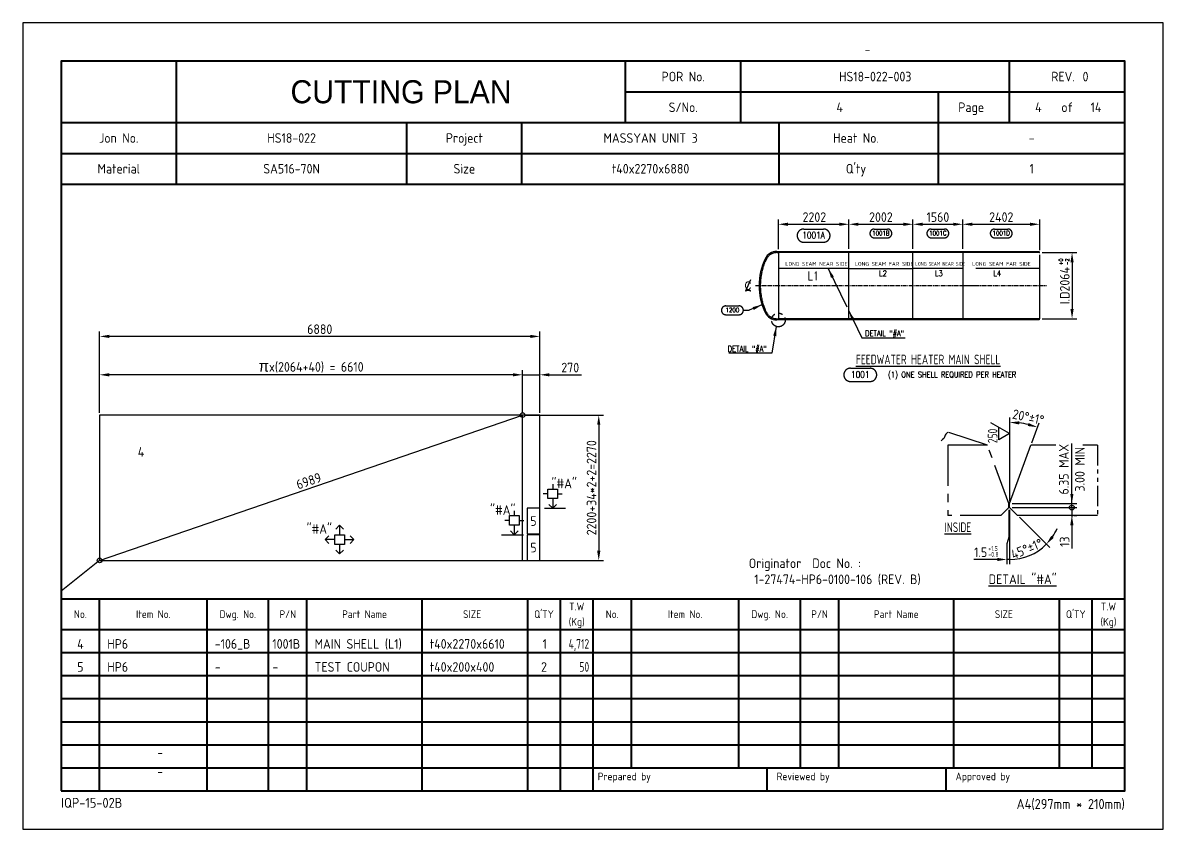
# Model space of a CAD drawing. Header units: millimetres. Extents: x -47360 to 661737, y -45870 to 354580.
# Drawn here: x 60000 to 77820, y 40000 to 52600 of the extents above; entities that cross this region are included whole.
import ezdxf
from ezdxf.enums import TextEntityAlignment as Align

# ---------------------------------------------------------------- set-up
doc = ezdxf.new("R2010")
doc.units = ezdxf.units.MM
doc.header["$LTSCALE"] = 10
for name, pattern in [('CENTER', [2, 1.25, -0.25, 0.25, -0.25]), ('CONT', [1, 1, 0]), ('DASHED', [0.75, 0.5, -0.25]), ('PHANTOM', [63.5, 31.75, -6.35, 6.35, -6.35, 6.35, -6.35])]:
    doc.linetypes.add(name, pattern=pattern)
for name, color, linetype in [('04_1  040x6609.91094315293x2270', 7, 'Continuous'), ('05_8  040x400x200', 7, 'Continuous'), ('11', 2, 'Continuous'), ('12', 1, 'CENTER'), ('13', 4, 'PHANTOM'), ('14', 3, 'DASHED'), ('15', 7, 'Continuous'), ('GEN-ANN', 7, 'CONT'), ('GEN-TXT', 7, 'CONT'), ('N04_1  040x6880x2270', 7, 'Continuous'), ('T', 2, 'Continuous')]:
    doc.layers.add(name, color=color, linetype=linetype)
doc.layers.add('PAGE', color=9, linetype='Continuous', plot=False)
doc.layers.add('TITLE', color=15, linetype='Continuous', lineweight=40)
doc.styles.add('FRACTION', font='romans.shx', dxfattribs={"bigfont": 'FRACTION.shx'})
doc.styles.add('SIMPLEX', font='romans.shx', dxfattribs={"width": 0.8})
doc.styles.get("Standard").update_dxf_attribs({"font": 'isocp2.shx', "bigfont": 'whgtxt.shx'})
doc.dimstyles.new('ISO-25', dxfattribs={"dimscale": 60, "dimtxt": 2.5, "dimasz": 2.5, "dimexe": 1.25, "dimexo": 0.625, "dimtad": 1, "dimdec": 0, "dimdsep": 46, "dimtxsty": 'Standard', "dimcen": 2.5, "dimclrt": 2, "dimadec": 0, "dimazin": 0, "dimtfac": 1, "dimtdec": 0, "dimtmove": 0, "dimatfit": 3, "dimfxl": 1, "dimarcsym": 0})
doc.dimstyles.new('ISO-25 x2', dxfattribs={"dimscale": 60, "dimtxt": 2.5, "dimasz": 2.5, "dimexe": 1.25, "dimexo": 0.625, "dimtad": 1, "dimdec": 0, "dimlfac": 2, "dimdsep": 46, "dimtxsty": 'Standard', "dimcen": 2.5, "dimclrt": 2, "dimadec": 0, "dimazin": 0, "dimtfac": 1, "dimtdec": 0, "dimtmove": 0, "dimatfit": 3, "dimfxl": 1, "dimarcsym": 0})

# ---------------------------------------------------------------- blocks, each defined once
blk = doc.blocks.new('CP00')
at = {"layer": 'PAGE'}
blk.add_line((20, 70), (10, 62), dxfattribs=at)
blk.add_lwpolyline([(0, 0), (297, 0), (297, 210), (0, 210)], close=True, dxfattribs=at)
at = {"layer": 'TITLE'}
for p, q in [((40, 184), (40, 200)), ((157, 184), (157, 200)), ((10, 184), (287, 184)), ((10, 168), (287, 168)), ((10, 60), (287, 60)), ((148.5, 16), (287, 16))]:
    blk.add_line(p, q, dxfattribs=at)
at = {"layer": 'TITLE', "color": 8}
for p, q in [((187, 184), (187, 200)), ((257, 184), (257, 192)), ((40, 168), (40, 184)), ((130, 168), (130, 184)), ((238.5, 168), (238.5, 184)), ((10, 176), (287, 176)), ((20, 10), (20, 60)), ((48, 10), (48, 60)), ((64, 10), (64, 60)), ((74, 10), (74, 60)), ((104, 10), (104, 60)), ((131.5, 10), (131.5, 60)), ((140, 10), (140, 60)), ((158.5, 16), (158.5, 60)), ((186.5, 16), (186.5, 60)), ((202.5, 16), (202.5, 60)), ((212.5, 16), (212.5, 60)), ((242.5, 16), (242.5, 60)), ((270, 16), (270, 60)), ((278.5, 16), (278.5, 60)), ((10, 52), (287, 52)), ((10, 46), (287, 46)), ((10, 40), (287, 40)), ((10, 34), (287, 34)), ((10, 28), (287, 28)), ((10, 22), (287, 22)), ((10, 16), (148.5, 16)), ((193.8, 16), (193.8, 10)), ((240.4, 16), (240.4, 10))]:
    blk.add_line(p, q, dxfattribs=at)
at = {"layer": 'TITLE', "color": 9}
for p, q in [((257, 192), (257, 200)), ((157, 192), (287, 192)), ((238.5, 184), (238.5, 192)), ((100, 168), (100, 184)), ((197, 168), (197, 184)), ((148.5, 10), (148.5, 60))]:
    blk.add_line(p, q, dxfattribs=at)
at = {"layer": 'TITLE', "color": 15}
blk.add_lwpolyline([(10, 10), (287, 10), (287, 200), (10, 200)], close=True, dxfattribs=at)
at = {"layer": 'PAGE', "color": 2}
blk.add_attdef('ATT_NESTINGPLANNO', text='', height=2.5, dxfattribs=at).set_placement((220, 203), align=Align.MIDDLE_CENTER)
for tag, p in [('ATT_OWNERITEMNO', (35, 7.09)), ('ATT_PARTNAME', (35, 2.09))]:
    blk.add_attdef(tag, text='', height=2.5, dxfattribs=at).set_placement(p, align=Align.MIDDLE_LEFT)
at = {"layer": 'TITLE', "color": 2}
for s, height, p in [('POR No.', 2.5, (172, 196)), ('S/No.', 2.5, (172, 188)), ('Page', 2.5, (247, 188)), ('of', 2.5, (272, 188)), ('Jon No.', 2.5, (25, 180)), ('Project', 2.5, (115, 180)), ('Heat No.', 2.5, (217, 180)), ('-', 2.5, (262.75, 180)), ('Material', 2.5, (25, 172)), ('Size', 2.5, (115, 172)), ("Q'ty", 2.5, (217, 172)), ('No.', 2, (15, 56)), ('Item No.', 2, (34, 56)), ('Dwg. No.', 2, (56, 56)), ('P/N', 2, (69, 56)), ('Part Name', 2, (89, 56)), ('SIZE', 2, (117, 56)), ("Q'TY", 2, (135.75, 56)), ('T.W', 2, (144.25, 58)), ('No.', 2, (153.5, 56)), ('Item No.', 2, (172.5, 56)), ('Dwg. No.', 2, (194.5, 56)), ('P/N', 2, (207.5, 56)), ('Part Name', 2, (227.5, 56)), ('SIZE', 2, (255.5, 56)), ("Q'TY", 2, (274.25, 56)), ('T.W', 2, (282.75, 58)), ('(Kg)', 2, (144.25, 54)), ('(Kg)', 2, (282.75, 54))]:
    blk.add_text(s, height=height, dxfattribs=at).set_placement(p, align=Align.MIDDLE_CENTER)
blk.add_text('REV.', height=2.5, dxfattribs=at).set_placement((274, 196), align=Align.MIDDLE_RIGHT)
blk.add_text('0', height=2.5, dxfattribs=at).set_placement((276, 196), align=Align.MIDDLE_LEFT)
for s, height, p in [('Prepared by', 2, (149.73, 12.75)), ('Reviewed by', 2, (196.33, 12.75)), ('Approved by', 2, (242.93, 12.75)), ('IQP-15-02B', 2.594, (10, 5.57))]:
    blk.add_text(s, height=height, dxfattribs=at).set_placement(p)
blk.add_text('A4(297mm * 210mm)', height=2.5936, dxfattribs=at).set_placement((287, 5.26), align=Align.RIGHT)
at = {"layer": 'TITLE', "color": 3, "insert": (98.5, 192), "char_height": 6, "width": 59.896, "attachment_point": 5}
blk.add_mtext('{\\fHYHeadLine-Medium|b0|i0|c129|p18;CUTTING PLAN}', dxfattribs=at)
at = {"layer": 'TITLE', "color": 2}
for tag, height, p in [('ATT_PORNO', 2.5, (222, 196)), ('ATT_CUTTINGPLANNO', 2.5, (212.75, 188)), ('ATT_PAGENO', 2.5, (264.5, 188)), ('ATT_PAGESUBTOTAL', 2.5, (279.5, 188)), ('ATT_WONO', 2.5, (70, 180)), ('ATT_PROJECT', 2.5, (163.5, 180)), ('ATT_PORWEIGHT', 2, (278.5, 89)), ('ATT_NETWEIGHT', 2, (278.5, 83)), ('ATT_SAVEWEIGHT', 2, (278.5, 77)), ('ATT_SCRAPWEIGHT', 2, (278.5, 71)), ('ATT_CUTTING', 2, (278.5, 65))]:
    blk.add_attdef(tag, text='', height=height, dxfattribs=at).set_placement(p, align=Align.MIDDLE_CENTER)
at = {"layer": 'TITLE', "color": 3}
for tag, p in [('ATT_MATERIAL', (70, 172)), ('ATT_SIZE', (163.5, 172)), ('ATT_QTY', (262.75, 172))]:
    blk.add_attdef(tag, text='', height=2.5, dxfattribs=at).set_placement(p, align=Align.MIDDLE_CENTER)
blk = doc.blocks.new('*D104')
at = {"color": 0, "lineweight": -2, "transparency": 16777216}
for p, q in [((61200, 46507), (61200, 47175)), ((67660, 47100), (61350, 47100)), ((67810, 46507), (67810, 47175))]:
    blk.add_line(p, q, dxfattribs=at)
at = {"color": 0, "transparency": 16777216}
for points in [[(61350, 47125), (61350, 47075), (61200, 47100)], [(67660, 47125), (67660, 47075), (67810, 47100)]]:
    blk.add_solid(points, dxfattribs=at)
at = {"layer": 'Defpoints', "color": 0, "transparency": 16777216}
for p in [(61200, 47100), (61200, 46470), (67810, 46470)]:
    blk.add_point(p, dxfattribs=at)
at = {"color": 2, "transparency": 16777216, "insert": (64505, 47231), "char_height": 150, "attachment_point": 5}
blk.add_mtext('{\\fGulim|b0|i0|c129|p50;\\H1.2x;π\\Fisocp2,whgtxt|c129;\\H0.83333x;x(2064+40) = 6610}', dxfattribs=at)
blk = doc.blocks.new('*D105')
at = {"color": 0, "lineweight": -2, "transparency": 16777216}
for p, q in [((67660, 47100), (67510, 47100)), ((67810, 46507), (67810, 47175)), ((67810, 47100), (68080, 47100)), ((68080, 46507), (68080, 47175)), ((68230, 47100), (68729, 47100))]:
    blk.add_line(p, q, dxfattribs=at)
at = {"color": 0, "transparency": 16777216}
for points in [[(67660, 47125), (67660, 47075), (67810, 47100)], [(68230, 47125), (68230, 47075), (68080, 47100)]]:
    blk.add_solid(points, dxfattribs=at)
at = {"layer": 'Defpoints', "color": 0, "transparency": 16777216}
for p in [(68080, 47100), (67810, 46470), (68080, 46470)]:
    blk.add_point(p, dxfattribs=at)
at = {"color": 2, "transparency": 16777216, "insert": (68554, 47213), "char_height": 150, "attachment_point": 5}
blk.add_mtext('270', dxfattribs=at)
blk = doc.blocks.new('*D106')
at = {"color": 0, "lineweight": -2, "transparency": 16777216}
for p, q in [((61200, 46507.5), (61200, 47775)), ((68080, 46507.5), (68080, 47775)), ((67930, 47700), (61350, 47700))]:
    blk.add_line(p, q, dxfattribs=at)
at = {"color": 0, "transparency": 16777216}
for points in [[(61350, 47725), (61350, 47675), (61200, 47700)], [(67930, 47725), (67930, 47675), (68080, 47700)]]:
    blk.add_solid(points, dxfattribs=at)
at = {"layer": 'Defpoints', "color": 0, "transparency": 16777216}
for p in [(61200, 47700), (61200, 46470), (68080, 46470)]:
    blk.add_point(p, dxfattribs=at)
at = {"color": 2, "transparency": 16777216, "insert": (64640, 47812.5), "char_height": 150, "attachment_point": 5}
blk.add_mtext('6880', dxfattribs=at)
blk = doc.blocks.new('*D107')
at = {"color": 0, "lineweight": -2, "transparency": 16777216}
for p, q in [((67847, 46470), (69075, 46470)), ((69000, 46320), (69000, 44350)), ((67847, 44200), (69075, 44200))]:
    blk.add_line(p, q, dxfattribs=at)
at = {"color": 0, "transparency": 16777216}
for points in [[(68975, 46320), (69025, 46320), (69000, 46470)], [(68975, 44350), (69025, 44350), (69000, 44200)]]:
    blk.add_solid(points, dxfattribs=at)
at = {"layer": 'Defpoints', "color": 0, "transparency": 16777216}
for p in [(67810, 46470), (67810, 44200), (69000, 44200)]:
    blk.add_point(p, dxfattribs=at)
at = {"color": 2, "transparency": 16777216, "insert": (68887, 45335), "char_height": 150, "attachment_point": 5, "rotation": 90}
blk.add_mtext('2200+34*2+2=2270', dxfattribs=at)
blk = doc.blocks.new('_Small')
at = {"color": 0, "linetype": 'ByBlock', "lineweight": -2}
blk.add_circle((0, 0), 0.25, dxfattribs=at)
blk = doc.blocks.new('*D112')
at = {"color": 0, "lineweight": -2, "transparency": 16777216}
blk.add_line((61200, 44200), (67810, 46470), dxfattribs=at)
at = {"layer": 'Defpoints', "color": 0, "transparency": 16777216}
for p in [(67810, 46470), (67810, 46470), (61200, 44200)]:
    blk.add_point(p, dxfattribs=at)
at = {"color": 0, "lineweight": -2, "transparency": 16777216, "xscale": 150, "yscale": 150, "zscale": 150}
for p, rotation in [((67810, 46470), 18.95368564808841), ((61200, 44200), 198.9536856480884)]:
    blk.add_blockref('_Small', p, dxfattribs=dict(at, rotation=rotation))
at = {"color": 2, "transparency": 16777216, "insert": (64468, 45441), "char_height": 150, "attachment_point": 5, "rotation": 18.9537}
blk.add_mtext('6989', dxfattribs=at)
blk = doc.blocks.new('$PNBR')
at = {"layer": 'GEN-ANN', "color": 7, "linetype": 'CONT'}
for p, q in [((0.125, 0.125), (0.5, 0.125)), ((0.125, -0.125), (0.5, -0.125))]:
    blk.add_line(p, q, dxfattribs=at)
for centre, start, end in [((0.125, 0), 90, 270), ((0.5, 0), 270, 90)]:
    blk.add_arc(centre, 0.125, start, end, dxfattribs=at)
at = {"layer": 'GEN-ANN', "color": 7, "linetype": 'CONT', "style": 'FRACTION'}
blk.add_attdef('PNB', text='', height=0.0938, dxfattribs=at).set_placement((0.313, -0.046), align=Align.CENTER)
blk = doc.blocks.new('$CL')
at = {"layer": 'GEN-TXT', "color": 2, "linetype": 'CONT'}
blk.add_line((0.031, 0.069), (-0.031, -0.069), dxfattribs=at)
blk.add_arc((0.003, -0.131), 0.0703, 61.7604, 118.2396, dxfattribs=at)
at = {"layer": 'GEN-TXT', "color": 2, "linetype": 'CONT', "style": 'FRACTION'}
blk.add_text('C', height=0.0938, dxfattribs=at).set_placement((0, 0), align=Align.MIDDLE)
blk = doc.blocks.new('*D193')
at = {"color": 0, "lineweight": -2, "transparency": 16777216}
for p, q in [((71807, 49064), (71807, 49527)), ((71957, 49452), (72758, 49452)), ((72908, 49066), (72908, 49527))]:
    blk.add_line(p, q, dxfattribs=at)
at = {"color": 0, "transparency": 16777216}
for points in [[(71957, 49477), (71957, 49427), (71807, 49452)], [(72758, 49477), (72758, 49427), (72908, 49452)]]:
    blk.add_solid(points, dxfattribs=at)
at = {"layer": 'Defpoints', "color": 0, "transparency": 16777216}
for p in [(72908, 49452), (71807, 49026), (72908, 49029)]:
    blk.add_point(p, dxfattribs=at)
at = {"color": 2, "transparency": 16777216, "insert": (72369, 49564), "char_height": 150, "attachment_point": 5}
blk.add_mtext('2202', dxfattribs=at)
blk = doc.blocks.new('*D194')
at = {"color": 0, "lineweight": -2, "transparency": 16777216}
for p, q in [((72908, 49066), (72908, 49527)), ((73058, 49452), (73759, 49452)), ((73909, 49066), (73909, 49527))]:
    blk.add_line(p, q, dxfattribs=at)
at = {"color": 0, "transparency": 16777216}
for points in [[(73058, 49477), (73058, 49427), (72908, 49452)], [(73759, 49477), (73759, 49427), (73909, 49452)]]:
    blk.add_solid(points, dxfattribs=at)
at = {"layer": 'Defpoints', "color": 0, "transparency": 16777216}
for p in [(73909, 49452), (72908, 49029), (73909, 49029)]:
    blk.add_point(p, dxfattribs=at)
at = {"color": 2, "transparency": 16777216, "insert": (73409, 49564), "char_height": 150, "attachment_point": 5}
blk.add_mtext('2002', dxfattribs=at)
blk = doc.blocks.new('*D195')
at = {"color": 0, "lineweight": -2, "transparency": 16777216}
for p, q in [((73909, 49066), (73909, 49527)), ((74059, 49452), (74539, 49452)), ((74689, 49066), (74689, 49527))]:
    blk.add_line(p, q, dxfattribs=at)
at = {"color": 0, "transparency": 16777216}
for points in [[(74059, 49477), (74059, 49427), (73909, 49452)], [(74539, 49477), (74539, 49427), (74689, 49452)]]:
    blk.add_solid(points, dxfattribs=at)
at = {"layer": 'Defpoints', "color": 0, "transparency": 16777216}
for p in [(74689, 49452), (73909, 49029), (74689, 49029)]:
    blk.add_point(p, dxfattribs=at)
at = {"color": 2, "transparency": 16777216, "insert": (74299, 49564), "char_height": 150, "attachment_point": 5}
blk.add_mtext('1560', dxfattribs=at)
blk = doc.blocks.new('*D191')
at = {"color": 0, "lineweight": -2, "transparency": 16777216}
for p, q in [((75928, 49009), (76471, 49009)), ((76396, 48859), (76396, 48127)), ((75928, 47977), (76471, 47977))]:
    blk.add_line(p, q, dxfattribs=at)
at = {"color": 0, "transparency": 16777216}
for points in [[(76371, 48859), (76421, 48859), (76396, 49009)], [(76371, 48127), (76421, 48127), (76396, 47977)]]:
    blk.add_solid(points, dxfattribs=at)
at = {"layer": 'Defpoints', "color": 0, "transparency": 16777216}
for p in [(75890, 49009), (75890, 47977), (76396, 47977)]:
    blk.add_point(p, dxfattribs=at)
at = {"color": 2, "transparency": 16777216, "insert": (76282, 48493), "char_height": 150, "attachment_point": 5, "rotation": 90}
blk.add_mtext('I.D2064', dxfattribs=at)
blk = doc.blocks.new('*D192')
at = {"color": 0, "lineweight": -2, "transparency": 16777216}
for p, q in [((74689, 49066), (74689, 49527)), ((74839, 49452), (75740, 49452)), ((75890, 49047), (75890, 49527))]:
    blk.add_line(p, q, dxfattribs=at)
at = {"color": 0, "transparency": 16777216}
for points in [[(74839, 49477), (74839, 49427), (74689, 49452)], [(75740, 49477), (75740, 49427), (75890, 49452)]]:
    blk.add_solid(points, dxfattribs=at)
at = {"layer": 'Defpoints', "color": 0, "transparency": 16777216}
for p in [(75890, 49452), (74689, 49029), (75890, 49010)]:
    blk.add_point(p, dxfattribs=at)
at = {"color": 2, "transparency": 16777216, "insert": (75290, 49564), "char_height": 150, "attachment_point": 5}
blk.add_mtext('2402', dxfattribs=at)
blk = doc.blocks.new('*D211')
at = {"color": 0, "lineweight": -2, "transparency": 16777216}
for p, q in [((76393, 45238), (76393, 45388)), ((75458, 45088), (76468, 45088)), ((76393, 45025), (76393, 45088)), ((75458, 45025), (76468, 45025)), ((76393, 45025), (76393, 44875))]:
    blk.add_line(p, q, dxfattribs=at)
at = {"color": 0, "transparency": 16777216}
blk.add_solid([(76368, 45238), (76418, 45238), (76393, 45088)], dxfattribs=at)
at = {"layer": 'Defpoints', "color": 0, "transparency": 16777216}
for p in [(75421, 45088), (76393, 45088), (75421, 45025)]:
    blk.add_point(p, dxfattribs=at)
at = {"color": 0, "lineweight": -2, "transparency": 16777216, "xscale": 150, "yscale": 150, "zscale": 150, "rotation": 90}
blk.add_blockref('_Small', (76393, 45025), dxfattribs=at)
blk = doc.blocks.new('*D212')
at = {"color": 0, "lineweight": -2, "transparency": 16777216}
for p, q in [((76393, 45025), (76393, 45175)), ((75458, 45025), (76468, 45025)), ((76393, 45025), (76393, 44900)), ((76393, 44750), (76393, 44384)), ((76423, 44900), (76468, 44900))]:
    blk.add_line(p, q, dxfattribs=at)
at = {"color": 0, "transparency": 16777216}
blk.add_solid([(76368, 44750), (76418, 44750), (76393, 44900)], dxfattribs=at)
at = {"layer": 'Defpoints', "color": 0, "transparency": 16777216}
for p in [(75421, 45025), (76385, 44900), (76393, 44900)]:
    blk.add_point(p, dxfattribs=at)
at = {"color": 2, "transparency": 16777216, "insert": (76280, 44492), "char_height": 150, "attachment_point": 5, "rotation": 90}
blk.add_mtext('13', dxfattribs=at)
blk = doc.blocks.new('_None')
blk = doc.blocks.new('*D213')
at = {"color": 0, "lineweight": -2, "transparency": 16777216}
for p, q in [((75421, 45126), (75421, 46432)), ((75765, 46035), (75880, 46351))]:
    blk.add_line(p, q, dxfattribs=at)
blk.add_arc((75421, 45088), 1269, 76.7786, 83.2214, dxfattribs=at)
at = {"color": 0, "transparency": 16777216}
for points in [[(75569, 46323), (75572, 46373), (75421, 46357)], [(75718, 46347), (75704, 46300), (75855, 46281)]]:
    blk.add_solid(points, dxfattribs=at)
at = {"layer": 'Defpoints', "color": 0, "transparency": 16777216}
for p in [(75568, 46349), (75753, 46000), (75421, 45088), (75421, 45088), (75421, 45025)]:
    blk.add_point(p, dxfattribs=at)
at = {"color": 2, "transparency": 16777216, "insert": (75712, 46439), "char_height": 150, "attachment_point": 5, "rotation": 347.8243}
blk.add_mtext('20°%%P1%%D', dxfattribs=at)

msp = doc.modelspace()

# ---------------------------------------------------------------- linework, layer by layer
for p, q in [((76392.67, 45388.5), (76392.67, 46028.75)), ((68150.47, 45015), (68480.23, 45015)), ((75405.87, 44987.5), (75405.87, 44563.58)), ((75420.87, 44987.5), (75420.87, 44139.66)), ((75572.38, 44873.48), (76046.9, 44398.97)), ((67479.77, 44600), (67825.05, 44600)), ((75405.87, 44563.58), (75375.87, 44456.58)), ((75375.87, 44456.58), (75375.87, 44139.66)), ((75225.87, 44214.66), (74859.66, 44214.66)), ((75420.87, 44214.66), (75375.87, 44214.66))]:
    msp.add_line(p, q)
for start, end in [(325.621043, 336.242086), (270, 315)]:
    msp.add_arc((75420.87, 45025), 810.34, start, end)
for points in [[(76108.9, 44551.46), (76070.42, 44583.39), (75993.87, 44452)], [(75225.87, 44239.66), (75225.87, 44189.66), (75375.87, 44214.66)]]:
    msp.add_solid(points)
at = {"layer": '04_1  040x6609.91094315293x2270'}
msp.add_lwpolyline([(67809.91, 44200), (67809.91, 46470), (61200, 46470), (61200, 44200)], close=True, dxfattribs=at)
at = {"layer": '05_8  040x400x200'}
for points in [[(68080, 45015), (67880, 45015), (67880, 44615), (68080, 44615)], [(68080, 44600), (67880, 44600), (67880, 44200), (68080, 44200)]]:
    msp.add_lwpolyline(points, close=True, dxfattribs=at)
at = {"layer": '11', "color": 3}
for p, q in [((71782.27, 49028.94), (71807.27, 49028.94)), ((71807.27, 49028.94), (71807.27, 47956.94)), ((71807.27, 49028.94), (75882.38, 49028.94)), ((72908.27, 47956.94), (72908.27, 49028.94)), ((73909.27, 47956.94), (73909.27, 49028.94)), ((74689.23, 49028.94), (74689.23, 47956.94)), ((72908.27, 48759.69), (71807.27, 48759.69)), ((74689.23, 48759.69), (73909.27, 48759.69)), ((71807.27, 47956.94), (71782.27, 47956.94)), ((75882.38, 47956.94), (71807.27, 47956.94)), ((75420.87, 45088.5), (75752.63, 46000)), ((76144.19, 46000), (75752.63, 46000)), ((76793.47, 46000), (76561.93, 46000)), ((75420.87, 45025), (75420.87, 45088.5)), ((75545.87, 44900), (75420.87, 45025)), ((76793.47, 44900), (75545.87, 44900))]:
    msp.add_line(p, q, dxfattribs=at)
at = {"layer": '11'}
for p, q in [((75883.67, 49018.44), (75882.38, 49028.94)), ((75888.07, 49010.82), (75883.67, 49018.44)), ((75883.67, 47967.44), (75882.38, 47956.94)), ((75888.07, 47975.05), (75883.67, 47967.44))]:
    msp.add_line(p, q, dxfattribs=at)
at = {"layer": '11', "color": 3}
for centre, radius, start, end in [((71783.19, 48824.36), 204.58, 90.286112, 153.821354), ((72484.57, 48492.94), 980.3, 154.524591, 205.475409), ((71783.19, 48161.52), 204.58, 206.178654, 269.71388)]:
    msp.add_arc(centre, radius, start, end, dxfattribs=at)
at = {"layer": '11'}
for centre, start, end in [((75890.23, 49012.07), 210, 270), ((75890.23, 47973.8), 90, 150)]:
    msp.add_arc(centre, 2.5, start, end, dxfattribs=at)
at = {"layer": '12', "ltscale": 5}
for p, q in [((71448.05, 48492.94), (74886.31, 48492.94)), ((74686.31, 48492.94), (75996.98, 48492.94))]:
    msp.add_line(p, q, dxfattribs=at)
at = {"layer": '13', "ltscale": 2}
for p, q in [((75074.11, 46000), (74456.61, 46205.83)), ((75074.11, 46000), (74456.61, 46000)), ((74456.61, 46000), (74456.61, 44900)), ((75405.87, 45088.5), (75074.11, 46000)), ((75280.87, 44900), (75405.87, 45025)), ((75280.87, 44900), (74456.61, 44900))]:
    msp.add_line(p, q, dxfattribs=at)
at = {"layer": '13'}
for p, q in [((76793.47, 46000), (76793.47, 44900)), ((75405.87, 45025), (75405.87, 45088.5))]:
    msp.add_line(p, q, dxfattribs=at)
at = {"layer": '13', "ltscale": 2}
msp.add_lwpolyline([(74456.61, 46205.83), (74437.38, 46190.48), (74424.5, 46174.49), (74415.63, 46157.93), (74408.43, 46140.86), (74400.55, 46123.37), (74389.68, 46105.5), (74373.45, 46087.35), (74349.55, 46068.96)], dxfattribs=at)
at = {"layer": '13'}
msp.add_circle((71807.27, 47956.94), 107.08, dxfattribs=at)
at = {"layer": '14', "color": 6, "ltscale": 2}
for p, q in [((71782.27, 49008.94), (71807.27, 49008.94)), ((75890.23, 49008.94), (71807.27, 49008.94)), ((72908.27, 48759.69), (73909.27, 48759.69)), ((71782.27, 47976.94), (71807.27, 47976.94)), ((75890.23, 47976.94), (71807.02, 47976.94))]:
    msp.add_line(p, q, dxfattribs=at)
at = {"layer": '14', "ltscale": 200}
for p, q in [((75890.23, 47976.3), (75890.23, 49009.57)), ((75890.23, 48759.69), (74689.23, 48759.69))]:
    msp.add_line(p, q, dxfattribs=at)
at = {"layer": '14', "color": 6, "ltscale": 2}
for centre, radius, start, end in [((71783.19, 48824.36), 184.58, 90.286501, 153.753531), ((72484.57, 48492.94), 960.3, 154.524591, 205.475409), ((71783.19, 48161.52), 184.58, 206.246469, 269.713499)]:
    msp.add_arc(centre, radius, start, end, dxfattribs=at)
at = {"layer": '15'}
for p, q in [((71259.85, 48107.72, -35480272.84), (71350.59, 48107.72, -35480272.84)), ((73112.6, 47676.95), (73786.87, 47676.95)), ((75420.87, 46181.37), (75125.67, 46351.8)), ((75252.06, 46083.91), (75252.06, 46278.83)), ((75420.87, 46181.37), (75252.06, 46083.91))]:
    msp.add_line(p, q, dxfattribs=at)
at = {"layer": 'N04_1  040x6880x2270', "color": 3}
msp.add_lwpolyline([(68080, 44200), (68080, 46470), (61200, 46470), (61200, 44200)], close=True, dxfattribs=at)
at = {"layer": 'T'}
for p, q in [((68280.12, 45390), (68280.12, 45315)), ((68205.12, 45240), (68130.12, 45240)), ((68280.12, 45165), (68280.12, 45015)), ((68355.12, 45240), (68430.12, 45240)), ((67679.88, 44975), (67679.88, 44900)), ((64949.32, 44750.33), (64949.32, 44600.33)), ((67604.88, 44825), (67529.88, 44825)), ((67679.88, 44750), (67679.88, 44600)), ((67754.88, 44825), (67829.88, 44825)), ((64874.32, 44525.33), (64724.32, 44525.33)), ((64949.32, 44450.33), (64949.32, 44300.33)), ((65024.32, 44525.33), (65174.32, 44525.33))]:
    msp.add_line(p, q, dxfattribs=at)
for points in [[(68205.12, 45315), (68355.12, 45315), (68355.12, 45165), (68205.12, 45165)], [(67604.88, 44900), (67754.88, 44900), (67754.88, 44750), (67604.88, 44750)], [(64874.32, 44600.33), (65024.32, 44600.33), (65024.32, 44450.33), (64874.32, 44450.33)]]:
    msp.add_lwpolyline(points, close=True, dxfattribs=at)
for points in [[(68220.12, 45075), (68280.12, 45015), (68340.12, 45075)], [(64889.32, 44690.33), (64949.32, 44750.33), (65009.32, 44690.33)], [(64784.32, 44465.33), (64724.32, 44525.33), (64784.32, 44585.33)], [(65114.32, 44465.33), (65174.32, 44525.33), (65114.32, 44585.33)], [(67619.88, 44660), (67679.88, 44600), (67739.88, 44660)], [(64889.32, 44360.33), (64949.32, 44300.33), (65009.32, 44360.33)]]:
    msp.add_lwpolyline(points, dxfattribs=at)

# ---------------------------------------------------------------- block references
ref = msp.add_blockref('CP00', (60000, 40000), dxfattribs=dict(xscale=60, yscale=60, zscale=60))
ref.add_attrib('ATT_WONO', 'HS18-022', dxfattribs={"layer": 'TITLE', "color": 2, "height": 150}).set_placement((64200, 50800), align=Align.MIDDLE_CENTER)
ref.add_attrib('ATT_PROJECT', 'MASSYAN UNIT 3', dxfattribs={"layer": 'TITLE', "color": 2, "height": 150}).set_placement((69810, 50800), align=Align.MIDDLE_CENTER)
ref.add_attrib('ATT_PORNO', 'HS18-022-003', dxfattribs={"layer": 'TITLE', "color": 2, "height": 150}).set_placement((73320, 51760), align=Align.MIDDLE_CENTER)
ref.add_attrib('ATT_OWNERITEMNO', '-', dxfattribs={"layer": 'PAGE', "color": 2, "height": 150}).set_placement((62100, 41200), align=Align.MIDDLE_LEFT)
ref.add_attrib('ATT_PARTNAME', '-', dxfattribs={"layer": 'PAGE', "color": 2, "height": 150}).set_placement((62100, 40900), align=Align.MIDDLE_LEFT)
ref.add_attrib('ATT_MATERIAL', 'SA516-70N', dxfattribs={"layer": 'TITLE', "color": 3, "height": 150}).set_placement((64200, 50320), align=Align.MIDDLE_CENTER)
ref.add_attrib('ATT_SIZE', 't40x2270x6880', dxfattribs={"layer": 'TITLE', "color": 3, "height": 150}).set_placement((69810, 50320), align=Align.MIDDLE_CENTER)
ref.add_attrib('ATT_QTY', '1', dxfattribs={"layer": 'TITLE', "color": 3, "height": 150}).set_placement((75765, 50320), align=Align.MIDDLE_CENTER)
ref.add_attrib('ATT_NESTINGPLANNO', '-', dxfattribs={"layer": 'PAGE', "color": 2, "height": 150}).set_placement((73200, 52180), align=Align.MIDDLE_CENTER)
ref.add_attrib('ATT_CUTTINGPLANNO', '4', dxfattribs={"layer": 'TITLE', "color": 2, "height": 150}).set_placement((72765, 51280), align=Align.MIDDLE_CENTER)
ref.add_attrib('ATT_PAGENO', '4', dxfattribs={"layer": 'TITLE', "color": 2, "height": 150}).set_placement((75870, 51280), align=Align.MIDDLE_CENTER)
ref.add_attrib('ATT_PAGESUBTOTAL', '14', dxfattribs={"layer": 'TITLE', "color": 2, "height": 150}).set_placement((76770, 51280), align=Align.MIDDLE_CENTER)
at = {"layer": '15'}
ref = msp.add_blockref('$PNBR', (72100.02, 49274.99), dxfattribs=dict(at, xscale=823.1963533715145, yscale=823.1963533715145, zscale=823.1963533715145))
ref.add_attrib('PNB', '1001A', dxfattribs={"layer": '11', "color": 3, "height": 105, "style": 'FRACTION', "width": 0.8}).set_placement((72357.27, 49229.38), align=Align.CENTER)
ref = msp.add_blockref('$PNBR', (73236.77, 49309.29), dxfattribs=dict(at, xscale=548.7975689143431, yscale=548.7975689143431, zscale=548.7975689143431))
ref.add_attrib('PNB', '1001B', dxfattribs={"layer": '11', "height": 70, "style": 'FRACTION', "width": 0.8}).set_placement((73408.27, 49278.88), align=Align.CENTER)
ref = msp.add_blockref('$PNBR', (74127.25, 49309.29), dxfattribs=dict(at, xscale=548.7975689143431, yscale=548.7975689143431, zscale=548.7975689143431))
ref.add_attrib('PNB', '1001C', dxfattribs={"layer": '11', "height": 70, "style": 'FRACTION', "width": 0.8}).set_placement((74298.75, 49278.88), align=Align.CENTER)
ref = msp.add_blockref('$PNBR', (75117.73, 49309.29), dxfattribs=dict(at, xscale=548.7975689143431, yscale=548.7975689143431, zscale=548.7975689143431))
ref.add_attrib('PNB', '1001D', dxfattribs={"layer": '11', "height": 70, "style": 'FRACTION', "width": 0.8}).set_placement((75289.23, 49278.88), align=Align.CENTER)
at = {"layer": '15', "xscale": 1280, "yscale": 1280, "zscale": 1280}
msp.add_blockref('$CL', (71331.43, 48494.58), dxfattribs=at)
at = {"layer": '15'}
ref = msp.add_blockref('$PNBR', (70916.85, 48107.72, -35480272.84), dxfattribs=dict(at, xscale=548.7975689143431, yscale=548.7975689143431, zscale=548.7975689143431))
ref.add_attrib('PNB', '1200', dxfattribs={"layer": '11', "height": 70, "style": 'FRACTION', "width": 0.8}).set_placement((71088.35, 48077.31, -35480272.84), align=Align.CENTER)
ref = msp.add_blockref('$PNBR', (72829.26, 47099.12), dxfattribs=dict(at, xscale=823.1963533715145, yscale=823.196353371512, zscale=823.196353371513))
ref.add_attrib('PNB', '1001', dxfattribs={"layer": '11', "height": 105, "style": 'FRACTION', "width": 0.8}).set_placement((73086.51, 47053.51), align=Align.CENTER)

# ---------------------------------------------------------------- texts
at = {"color": 2, "width": 0.8}
for s, height, p in [('%%UFEEDWATER HEATER MAIN SHELL', 150, (73017.59, 47265.21, 70960545.69)), ('+1.5', 75, (75087.01, 44348.21)), ('-0.8', 75, (75087.01, 44254.94))]:
    msp.add_text(s, height=height, dxfattribs=at).set_placement(p)
msp.add_text('250', height=150, rotation=90, dxfattribs=at).set_placement((75229.49, 46032))
msp.add_text('%%UINSIDE', height=150, dxfattribs=at).set_placement((74612.33, 44718.24), align=Align.MIDDLE_CENTER)
at = {"color": 2}
msp.add_text('%%UDETAIL "#A"', height=150, dxfattribs=at).set_placement((75092.33, 43830))
at = {"color": 2, "char_height": 150, "attachment_point": 5}
for s, insert, rotation in [('6.35 MAX\\P3.00 MIN', (76392.67, 45624.13), 90), ('45°%%P1%%D', (75687.92, 44380.28), 22.5)]:
    msp.add_mtext(s, dxfattribs=dict(at, insert=insert, rotation=rotation))
at = {"color": 2, "insert": (74967.76, 44327.16), "char_height": 150, "attachment_point": 5}
msp.add_mtext('1.5', dxfattribs=at)
at = {"layer": '11', "color": 3, "style": 'SIMPLEX', "width": 0.85}
msp.add_text('L1', height=135, dxfattribs=at).set_placement((72261.84, 48580.1, 106440818.53))
at = {"layer": '11', "style": 'SIMPLEX', "width": 0.85}
for s, p in [('L2', (73380.55, 48639.96, 70960545.69)), ('L3', (74252.28, 48639.96, 70960545.69)), ('L4', (75166.17, 48639.96, 70960545.69)), ('DETAIL "#A"', (73161.96, 47702.52)), ('DETAIL "#A"', (71015.29, 47461.48))]:
    msp.add_text(s, height=90, dxfattribs=at).set_placement(p)
at = {"layer": '15', "color": 2}
for s, p in [('LONG SEAM NEAR SIDE', (71915.19, 48803.1, 70960545.69)), ('LONG SEAM FAR SIDE', (73002.76, 48803.1, 70960545.69)), ('LONG SEAM FAR SIDE', (74835.55, 48803.1, 70960545.69))]:
    msp.add_text(s, height=60, dxfattribs=at).set_placement(p)
at = {"layer": '15', "color": 2, "width": 0.8}
msp.add_text('LONG SEAM NEAR SIDE', height=60, dxfattribs=at).set_placement((73946.89, 48803.1, 70960545.69))
at = {"layer": '15', "color": 2, "style": 'SIMPLEX', "width": 0.8}
for s, p in [('+0', (76251.29, 48811.88)), ('-2', (76351.29, 48811.88))]:
    msp.add_text(s, height=60, rotation=90, dxfattribs=at).set_placement(p)
msp.add_text('(1) ONE SHELL REQUIRED PER HEATER', height=90, dxfattribs=at).set_placement((74521.26, 47103.91), align=Align.MIDDLE_CENTER)
at = {"layer": 'T', "color": 2}
for s, p in [('4', (61847.38, 45820.68)), ('4', (60900, 42820)), ('5', (60900, 42460))]:
    msp.add_text(s, height=150, dxfattribs=at).set_placement(p, align=Align.CENTER)
at = {"layer": 'T'}
for p in [(68460.19, 45402), (67499.81, 44987), (64632.84, 44689.9)]:
    msp.add_text('"#A"', height=150, dxfattribs=at).set_placement(p, align=Align.MIDDLE_CENTER)
at = {"layer": 'T', "color": 2}
for p in [(67980, 44815), (67980, 44400)]:
    msp.add_text('5', height=150, dxfattribs=at).set_placement(p, align=Align.MIDDLE_CENTER)
for s, p in [('HP6', (61320, 42820)), ('-106_B', (63000, 42820)), ('1001B', (63900, 42820)), ('MAIN SHELL (L1)', (64560, 42820)), ('t40x2270x6610', (66360, 42820)), ('HP6', (61320, 42460)), ('TEST COUPON', (64560, 42460)), ('t40x200x400', (66360, 42460)), ('-', (63000, 42460)), ('-', (63900, 42460))]:
    msp.add_text(s, height=150, dxfattribs=at).set_placement(p)
for s, p in [('1', (68190, 42820)), ('2', (68190, 42460))]:
    msp.add_text(s, height=150, dxfattribs=at).set_placement(p, align=Align.RIGHT)
at = {"layer": 'T', "color": 2, "width": 0.8}
for s, p in [('4,712', (68850, 42820)), ('50', (68850, 42460))]:
    msp.add_text(s, height=150, dxfattribs=at).set_placement(p, align=Align.RIGHT)
at = {"layer": 'T', "insert": (71344.34, 44229.78), "char_height": 150, "width": 3304.3281, "attachment_point": 1}
msp.add_mtext('Originator  Doc No. : \\P 1-27474-HP6-0100-106 (REV. B)', dxfattribs=at)

# ---------------------------------------------------------------- dimensions: what is measured, and where the dimension line sits
dim = msp.add_linear_dim(base=(72908.27, 49451.72), p1=(71807.27, 49026.44), p2=(72908.27, 49028.94), dimstyle='ISO-25 x2')
dim.commit()
dim.dimension.update_dxf_attribs({"geometry": '*D193', "text_midpoint": (72368.93, 49451.72), "dimtype": 160})
for base, p1, p2, dimstyle, picture, middle in [((73909.27, 49451.72), (72908.27, 49028.94), (73909.27, 49028.94), 'ISO-25 x2', '*D194', (73408.77, 49564.23)), ((74689.23, 49451.72), (73909.27, 49028.94), (74689.23, 49028.94), 'ISO-25 x2', '*D195', (74299.25, 49564.22)), ((75890.23, 49451.72), (74689.23, 49028.94), (75890.23, 49009.57), 'ISO-25 x2', '*D192', (75289.73, 49564.23)), ((61200, 47700), (68080, 46470), (61200, 46470), 'ISO-25', '*D106', (64640, 47812.5)), ((68080, 47100), (67809.91, 46470), (68080, 46470), 'ISO-25', '*D105', (68554.46, 47212.51))]:
    dim = msp.add_linear_dim(base=base, p1=p1, p2=p2, dimstyle=dimstyle)
    dim.commit()
    dim.dimension.update_dxf_attribs({"geometry": picture, "text_midpoint": middle})
for base, p1, p2, text, dimstyle, picture, middle in [((76395.65, 47976.94), (75890.23, 49008.94), (75890.23, 47976.94), 'I.D<>', 'ISO-25 x2', '*D191', (76282.11, 48492.94)), ((69000, 44200), (67809.91, 46470), (67809.91, 44200), '2200+34*2+2=<>', 'ISO-25', '*D107', (68887.49, 45335))]:
    dim = msp.add_linear_dim(base=base, p1=p1, p2=p2, angle=90, text=text, dimstyle=dimstyle)
    dim.commit()
    dim.dimension.update_dxf_attribs({"geometry": picture, "text_midpoint": middle})
dim = msp.add_linear_dim(base=(61200, 47100), p1=(67809.91, 46470), p2=(61200, 46470), text='{\\fGulim|b0|i0|c129|p50;\\H1.2x;π\\Fisocp2,whgtxt|c129;\\H0.83333x;x(2064+40) = <>}', dimstyle='ISO-25')
dim.commit()
dim.dimension.update_dxf_attribs({"geometry": '*D104', "text_midpoint": (64504.96, 47231.25)})
dim = msp.add_angular_dim_2l(base=(75568.14, 46348.52), line1=((75420.87, 45088.5), (75752.63, 46000)), line2=((75420.87, 45025), (75420.87, 45088.5)), text='<>%%P1%%D', dimstyle='ISO-25')
dim.commit()
dim.dimension.update_dxf_attribs({"geometry": '*D213', "text_midpoint": (75688.43, 46328.57), "dimtype": 162})
dim = msp.add_aligned_dim(p1=(61200, 44200), p2=(67809.91, 46470), distance=0, dimstyle='ISO-25', override={"dimblk1": 'Small', "dimblk2": 'Small', "dimsah": 1, "dimse1": 1, "dimse2": 1})
dim.commit()
dim.dimension.update_dxf_attribs({"geometry": '*D112', "text_midpoint": (64468.42, 45441.4)})
for base, p2, text, override, picture, middle in [((76392.67, 45088.5), (75420.87, 45088.5), ' ', {"dimblk1": 'Small', "dimsah": 1}, '*D211', (76392.67, 45056.75)), ((76392.67, 44900), (76385.13, 44900), '13', {"dimblk1": 'None', "dimsah": 1}, '*D212', (76280.17, 44491.89))]:
    dim = msp.add_linear_dim(base=base, p1=(75420.87, 45025), p2=p2, angle=90, text=text, dimstyle='ISO-25', override=override)
    dim.commit()
    dim.dimension.update_dxf_attribs({"geometry": picture, "text_midpoint": middle})

# ---------------------------------------------------------------- leaders
for points, override in [([(72585.71, 48759.69), (72875.73, 48163.71)], {"dimgap": 0.625, "dimtad": 0}), ([(71550.81, 48194.48, 35480272.84), (71350.59, 48107.72, 35480272.84)], {"dimtad": 0}), ([(72906.15, 48101.2), (73112.6, 47676.95)], {"dimtad": 0}), ([(71773.81, 47855.22), (71704.12, 47435.91), (71030.86, 47435.91)], {"dimgap": 0.625, "dimtad": 0})]:
    msp.add_leader(points, dimstyle='ISO-25', override=override)

doc.saveas('drawing.dxf')
